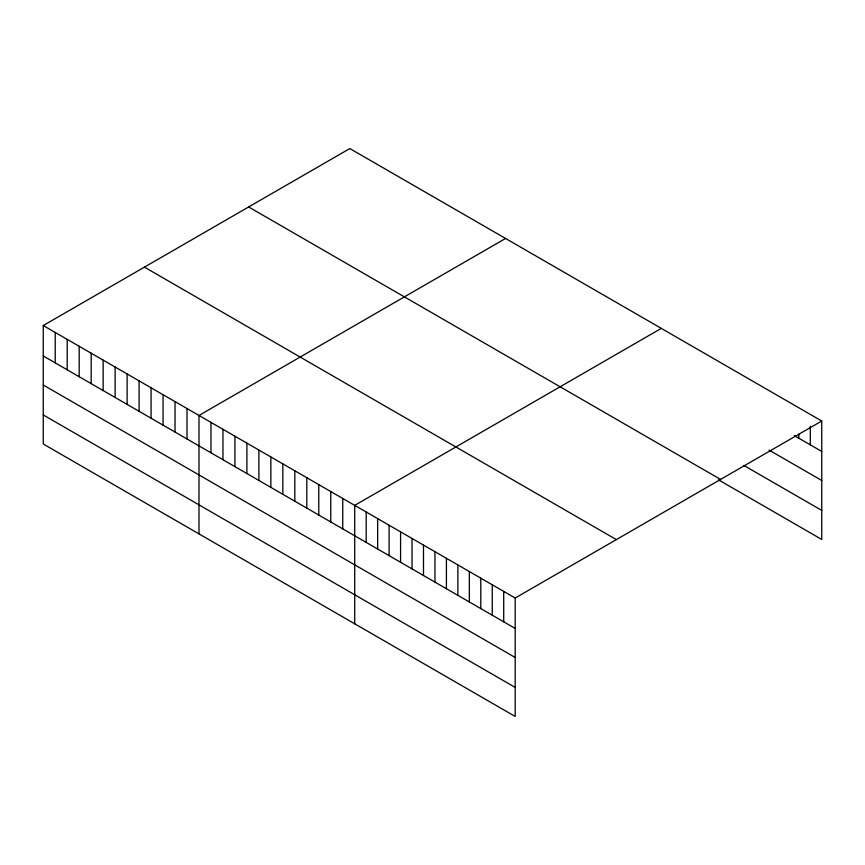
<?xml version="1.0" encoding="UTF-8"?>
<svg xmlns="http://www.w3.org/2000/svg" width="865" height="865" viewBox="0 0 865 865"><rect width="100%" height="100%" fill="white"/><g stroke="black" fill="none" stroke-linecap="round" stroke-linejoin="round"><path stroke-width="1.3" d="M43.25 325.543L515.183 598.018L515.183 716.447L43.25 443.983L43.25 325.543L349.817 148.553L821.75 421.017L821.75 539.457L718.599 479.902M505.549 238.47L198.993 415.46L198.993 533.9M661.293 328.376L354.726 505.376L354.726 623.806M515.183 598.018L821.75 421.017M794.243 435.56L821.75 451.443M769.028 450.049L821.75 480.486M743.813 465.413L821.75 510.415M248.644 206.962L720.588 479.426M144.412 267.134L616.356 539.609M43.25 355.969L515.183 628.433M43.25 385.012L515.183 657.487M43.25 414.94L515.183 687.405M810.289 426.304L810.289 444.826M798.827 434.241L798.827 438.209M503.722 591.401L503.722 621.816M492.261 584.783L492.261 615.199M480.799 578.166L480.799 608.582M469.338 571.549L469.338 601.964M457.877 564.932L457.877 595.347M446.416 558.314L446.416 588.73M434.954 551.697L434.954 582.113M423.493 545.08L423.493 575.495M412.032 538.462L412.032 568.878M400.571 531.845L400.571 562.272M389.109 525.228L389.109 555.654M377.648 518.611L377.648 549.037M366.187 511.993L366.187 542.42M342.745 498.456L342.745 528.883M330.765 491.536L330.765 521.963M318.785 484.627L318.785 515.053M306.805 477.707L306.805 508.133M294.824 470.787L294.824 501.213M282.844 463.878L282.844 494.293M270.864 456.958L270.864 487.384M258.884 450.038L258.884 480.464M246.903 443.129L246.903 473.544M234.923 436.209L234.923 466.635M222.954 429.289L222.954 459.715M210.974 422.38L210.974 452.795M187.013 408.539L187.013 438.966M175.033 401.63L175.033 432.046M163.053 394.71L163.053 425.137M151.072 387.79L151.072 418.217M139.092 380.881L139.092 411.297M127.112 373.961L127.112 404.387M115.132 367.041L115.132 397.468M103.151 360.121L103.151 390.548M91.171 353.212L91.171 383.638M79.191 346.292L79.191 376.718M67.21 339.372L67.21 369.798M55.23 332.463L55.23 362.889"/></g></svg>
